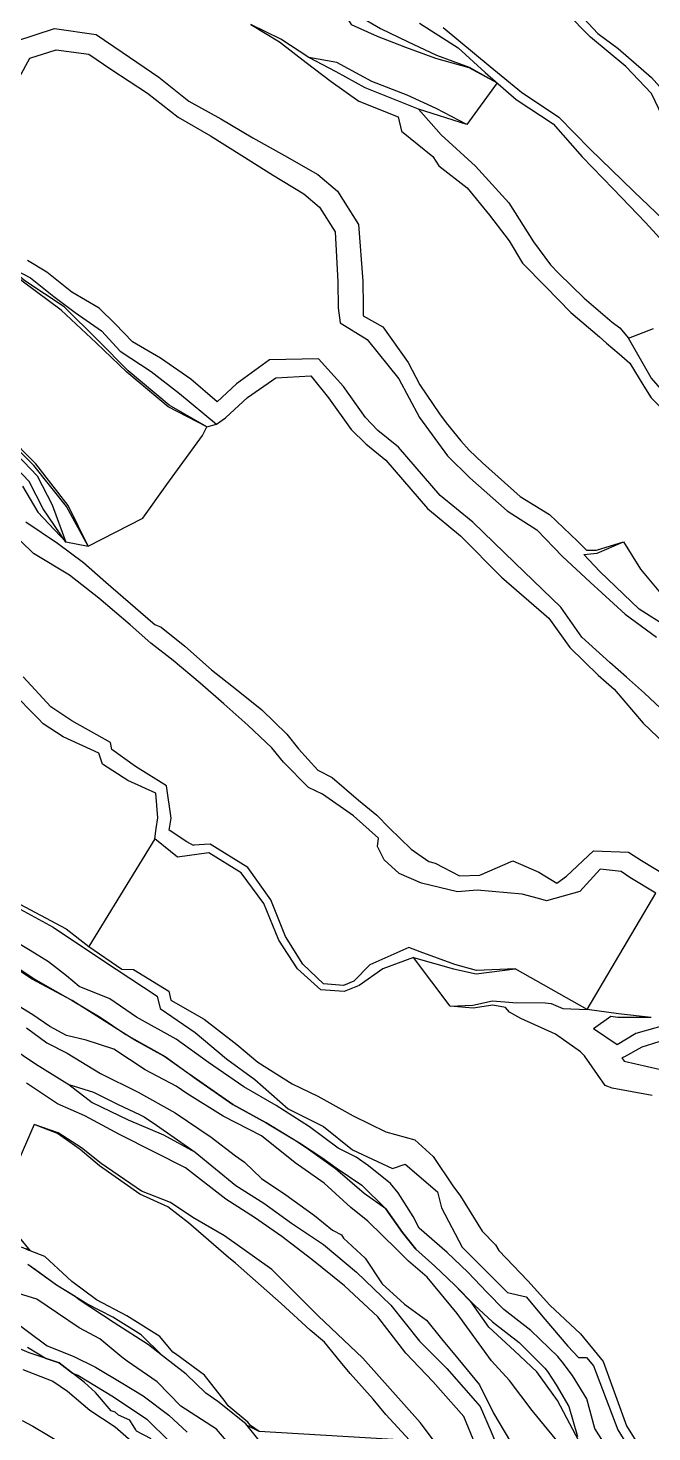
# Model space of a CAD drawing. Extents: x 102606 to 105048, y 81391 to 83586.
# Drawn here: x 104514.7 to 104705.6, y 81941 to 82370.6 of the extents above; entities that cross this region are included whole.
import ezdxf

# ---------------------------------------------------------------- set-up
doc = ezdxf.new("R2010")
doc.units = 0

msp = doc.modelspace()

# ---------------------------------------------------------------- linework, layer by layer
at = {"layer": 'BLG$340$FAKT', "color": 32}
msp.add_polyline3d([(104512.87701, 81944.53453, 0), (104516.107825, 81942.744974, 0), (104525.701301, 81937.059631, 0)], dxfattribs=at)
at = {"layer": 'BLG$350$FAKT', "color": 40}
for points in [[(104552.331, 81938.871, 0), (104547.834, 81941.217, 0), (104547.684, 81941.603, 0), (104545.784, 81944.618, 0), (104542.381, 81946.174, 0), (104541.304, 81947.055, 0), (104540.138, 81947.421, 0), (104535.347, 81953.096, 0), (104531.903, 81956.164, 0), (104524.185, 81962.109, 0), (104515.044, 81965.237, 0), (104506.837, 81968.66, 0)], [(104513.018781, 81960.085019, 0), (104522.202189, 81956.55035, 0), (104526.752428, 81953.47422, 0), (104533.607034, 81947.625354, 0), (104541.359795, 81942.534692, 0), (104549.534513, 81935.357745, 0)]]:
    msp.add_polyline3d(points, dxfattribs=at)
at = {"layer": 'BLG$360$FAKT', "color": 3}
for points in [[(104508.847, 81976.059, 0), (104520.496, 81967.377, 0), (104520.499115, 81967.375748, 0), (104528.47, 81964.173, 0), (104535.289, 81960.781, 0), (104543.62, 81955.824, 0), (104549.924, 81952.08, 0), (104557.722, 81946.103, 0), (104563.345, 81940.887, 0)], [(104514.487152, 81966.956658, 0), (104520.181686, 81963.478912, 0), (104524.185, 81962.109, 0), (104528.29579, 81958.942552, 0), (104529.855901, 81958.36772, 0), (104540.798585, 81951.73759, 0), (104550.981135, 81944.868712, 0), (104558.091151, 81937.935729, 0)]]:
    msp.add_polyline3d(points, dxfattribs=at)
at = {"layer": 'BLG$370$FAKT', "color": 5}
for points in [[(104587.46215, 81935.847688, 0), (104581.668714, 81943.008343, 0), (104581.324416, 81943.433894, 0), (104572.73041, 81950.287738, 0), (104569.043763, 81952.83846, 0), (104563.041966, 81958.654538, 0), (104555.83337, 81964.265327, 0), (104551.483639, 81967.657345, 0), (104540.965844, 81974.414778, 0), (104530.295972, 81981.451613, 0), (104529.081782, 81982.428749, 0), (104523.386793, 81985.877471, 0), (104516.909879, 81990.577109, 0), (104514.624111, 81992.235658, 0)], [(104581.743773, 81930.981632, 0), (104572.284817, 81941.879994, 0), (104561.396241, 81948.89417, 0), (104554.167291, 81956.37473, 0), (104544.967629, 81962.702189, 0), (104543.35961, 81963.916851, 0), (104536.587274, 81969.519288, 0), (104530.336478, 81972.855364, 0), (104523.621932, 81977.32064, 0), (104517.366362, 81981.683706, 0), (104510.437878, 81983.751374, 0)]]:
    msp.add_polyline3d(points, dxfattribs=at)
at = {"layer": 'BLG$380$FAKT', "color": 6}
for points in [[(104648.051, 81926.167, 0), (104634.627, 81943.86, 0), (104617.122, 81963.575, 0), (104603.425, 81976.543, 0), (104589.215, 81990.7, 0), (104574.732, 82000.987, 0), (104565.050348, 82006.580899, 0), (104558.230953, 82011.242446, 0), (104549.372097, 82014.714743, 0), (104537.045832, 82023.186096, 0), (104531.050008, 82027.942221, 0), (104523.910193, 82032.589794, 0), (104516.56, 82035.11, 0), (104510.772608, 82021.960449, 0)], [(104631.538438, 81938.33726, 0), (104631.408139, 81938.498428, 0), (104624.183218, 81946.319175, 0), (104620.235423, 81951.028808, 0), (104613.219771, 81958.838816, 0), (104610.247593, 81962.49325, 0), (104605.422072, 81968.43948, 0), (104601.039649, 81972.10254, 0), (104592.123994, 81980.302015, 0), (104578.145532, 81992.6481, 0), (104576.038259, 81994.367446, 0), (104563.753473, 82005.00014, 0), (104557.433586, 82009.91208, 0), (104548.822197, 82013.749435, 0), (104536.501497, 82022.47903, 0), (104530.622799, 82027.387944, 0), (104523.682111, 82032.317409, 0), (104516.56, 82035.11, 0)], [(104511.918612, 82000.532789, 0), (104515.267904, 81996.458104, 0)], [(104514.212, 81997.166701, 0), (104514.818455, 81996.635422, 0), (104512.627, 81997.5, 0)], [(104585.431, 81941.121, 0), (104582.767864, 81943.023714, 0), (104581.928679, 81944.042414, 0), (104575.92136, 81948.966015, 0), (104574.936398, 81950.275697, 0), (104568.677862, 81958.338044, 0), (104559.817873, 81964.920588, 0), (104558.985014, 81965.4219, 0), (104555.009418, 81970.190772, 0), (104544.890425, 81976.581646, 0), (104535.570244, 81981.477529, 0), (104528.042106, 81986.993147, 0), (104526.629178, 81988.35452, 0), (104519.747, 81994.691, 0), (104515.267904, 81996.458104, 0), (104514.818455, 81996.635422, 0)], [(104631.538438, 81938.33726, 0), (104585.431, 81941.121, 0), (104581.668714, 81943.008343, 0), (104581.668714, 81943.008343, 0), (104581.324416, 81943.433894, 0), (104572.73041, 81950.287738, 0), (104569.043763, 81952.83846, 0), (104563.041966, 81958.654538, 0), (104555.83337, 81964.265327, 0), (104549.283968, 81970.767939, 0), (104540.638961, 81976.169497, 0), (104532.666297, 81980.258069, 0), (104523.386793, 81985.877471, 0), (104514.624111, 81992.235658, 0)]]:
    msp.add_polyline3d(points, dxfattribs=at)
at = {"layer": 'BLG$390$FAKT', "color": 32}
for points in [[(104505.48, 82061.27, 0), (104516.98, 82053.67, 0), (104527.13, 82047.28, 0), (104534.239767, 82041.867848, 0), (104545.318375, 82036.491408, 0), (104556.104357, 82031.963837, 0), (104565.839006, 82026.592801, 0), (104578.217, 82016.441396, 0), (104586.811108, 82011.006469, 0), (104595.283674, 82004.876007, 0), (104605.055306, 81998.344557, 0), (104615.212724, 81989.927553, 0), (104625.661071, 81979.780768, 0), (104634.48793, 81968.760821, 0), (104642.82014, 81960.400536, 0), (104653.014323, 81948.839446, 0), (104656.430218, 81941.051729, 0), (104658.301878, 81936.327405, 0)], [(104650.886007, 81938.790651, 0), (104647.989402, 81945.686598, 0), (104638.4985, 81956.441603, 0), (104630.242505, 81965.124409, 0), (104621.719653, 81976.188882, 0), (104611.519926, 81985.6736, 0), (104601.480624, 81993.803808, 0), (104592.318715, 82000.813927, 0), (104583.916458, 82006.66046, 0), (104575.233249, 82012.192216, 0), (104562.797179, 82021.787589, 0), (104553.367253, 82026.595873, 0), (104542.682508, 82032.026741, 0), (104532.03089, 82037.774179, 0), (104523.676701, 82041.436704, 0), (104514.138867, 82047.772053, 0)]]:
    msp.add_polyline3d(points, dxfattribs=at)
at = {"layer": 'BLG$400$FAKT', "color": 40}
for points in [[(104514.22, 82064.67, 0), (104520.382347, 82060.037262, 0), (104526.59, 82056.9, 0), (104536.84, 82050.74, 0), (104548.36, 82044.94, 0), (104559.68, 82038.69, 0), (104570.68, 82031.26, 0), (104578.14, 82025.45, 0), (104580.95, 82023.53, 0), (104586.09, 82018.55, 0), (104593.59, 82013.53, 0), (104602.37, 82007.29, 0), (104607.782571, 82002.730465, 0), (104610.61, 82001.29, 0), (104611.201598, 82000.273875, 0), (104617.864246, 81994.205244, 0), (104623.052, 81986.346, 0), (104629.843, 81980.137, 0), (104636.625, 81975.217, 0), (104641.177046, 81969.521313, 0), (104646.160185, 81963.463094, 0), (104652.792077, 81955.447148, 0), (104657.152, 81946.705, 0)], [(104505.48, 82061.27, 0), (104516.98, 82053.67, 0), (104527.13, 82047.28, 0), (104534.678841, 82044.945467, 0), (104542.260636, 82041.172927, 0), (104548.748018, 82038.11056, 0), (104550.151563, 82037.478258, 0), (104553.991062, 82034.885866, 0), (104565.839006, 82026.592801, 0), (104578.217, 82016.441396, 0), (104586.811108, 82011.006469, 0), (104595.283674, 82004.876007, 0), (104605.055306, 81998.344557, 0), (104615.212724, 81989.927553, 0), (104625.661071, 81979.780768, 0), (104634.48793, 81968.760821, 0), (104642.82014, 81960.400536, 0), (104653.014323, 81948.839446, 0), (104656.430218, 81941.051729, 0), (104658.301878, 81936.327405, 0)], [(104657.152, 81946.705, 0), (104663.966, 81935.255, 0)]]:
    msp.add_polyline3d(points, dxfattribs=at)
at = {"layer": 'BLG$410$FAKT', "color": 3}
for points in [[(104685.16, 81934.56, 0), (104676.64, 81950.65, 0), (104670.33, 81959.35, 0), (104663.49, 81965.82, 0), (104655.71, 81973.04, 0), (104650.541767, 81980.313574, 0), (104649.412142, 81981.52062, 0), (104645.271206, 81985.888043, 0), (104639.18244, 81991.785112, 0), (104633.33205, 81996.950987, 0), (104629.280571, 82002.004009, 0), (104624.121784, 82009.311219, 0), (104617.51463, 82013.95239, 0), (104608.791507, 82021.472282, 0), (104600.50739, 82027.452757, 0), (104596.693433, 82029.946713, 0), (104587.542576, 82035.580914, 0), (104577.361203, 82041.256623, 0), (104562.538148, 82051.474545, 0), (104556.2231, 82056.034841, 0), (104547.294065, 82060.896175, 0), (104542.134291, 82064.137207, 0), (104528.16, 82073.03, 0), (104515.67, 82079.7, 0), (104506.22, 82086.07, 0)], [(104532.42172, 82060.927359, 0), (104526.467768, 82062.292218, 0), (104521.36064, 82065.047509, 0), (104516.141942, 82068.619772, 0), (104509.828759, 82072.485598, 0)], [(104677.390989, 81937.299265, 0), (104668.898277, 81947.571886, 0), (104661.963728, 81956.718317, 0), (104656.448874, 81962.765701, 0), (104645.963079, 81977.213781, 0), (104636.835407, 81988.340103, 0), (104631.093346, 81993.299199, 0), (104627.493721, 81996.813359, 0), (104618.608927, 82005.51348, 0), (104613.444666, 82009.698448, 0), (104605.294783, 82017.089726, 0), (104596.425455, 82023.379333, 0), (104586.064192, 82031.622543, 0), (104574.396107, 82037.64577, 0), (104563.239104, 82044.533448, 0), (104559.940702, 82046.806663, 0), (104550.521989, 82051.827373, 0), (104540.946426, 82058.144824, 0), (104532.42172, 82060.927359, 0)]]:
    msp.add_polyline3d(points, dxfattribs=at)
at = {"layer": 'BLG$420$FAKT', "color": 5}
for points in [[(104692.983264, 81934.271467, 0), (104688.13318, 81942.103434, 0), (104685.654998, 81951.152507, 0), (104681.276493, 81958.299162, 0), (104678.096997, 81962.449393, 0), (104676.776001, 81964.080302, 0), (104668.524, 81972.017, 0), (104660.217, 81978.51, 0), (104655.209, 81983.639, 0), (104649.252, 81989.856, 0), (104642.961, 81995.923, 0), (104634.398, 82003.325, 0), (104632.48, 82006.96, 0), (104627.93, 82014.17, 0), (104625.53, 82017.02, 0), (104618.83, 82022.44, 0), (104615.06, 82025.14, 0), (104609.584965, 82027.808472, 0), (104600.777296, 82034.327682, 0), (104590.615327, 82040.882472, 0), (104580.735212, 82046.658637, 0), (104569.835272, 82054.043129, 0), (104559.993652, 82061.166006, 0), (104547.825583, 82067.91897, 0), (104539.731631, 82073.507128, 0), (104530.296926, 82077.273062, 0), (104526.449, 82080.55, 0), (104520.946, 82084.843, 0), (104515.323, 82088.342, 0), (104508.695, 82092.309, 0)], [(104511.871448, 82082.778974, 0), (104517.081515, 82079.369638, 0), (104528.16, 82073.03, 0), (104536.74125, 82067.969278, 0), (104544.576056, 82062.658582, 0), (104556.637806, 82055.895537, 0), (104566.258147, 82048.984524, 0), (104577.361203, 82041.256623, 0), (104587.542576, 82035.580914, 0), (104597.719416, 82029.452816, 0), (104604.524633, 82025.009221, 0), (104608.939664, 82021.822378, 0), (104616.782168, 82016.52779, 0)], [(104616.782168, 82016.52779, 0), (104624.121784, 82009.311219, 0)], [(104624.121784, 82009.311219, 0), (104629.280571, 82002.004009, 0), (104633.33205, 81996.950987, 0), (104639.18244, 81991.785112, 0), (104645.271206, 81985.888043, 0), (104651.256707, 81979.816135, 0), (104656.816898, 81974.713606, 0), (104664.945604, 81968.424952, 0), (104672.798559, 81960.548647, 0), (104673.66279, 81959.453954, 0), (104676.288898, 81955.418575, 0), (104680.116961, 81948.779771, 0), (104682.824588, 81939.589649, 0)]]:
    msp.add_polyline3d(points, dxfattribs=at)
at = {"layer": 'BLG$430$FAKT', "color": 6}
for points in [[(104685.734055, 82070.26267, 0), (104663.743, 82082.678, 0), (104651.867, 82082.186, 0), (104645.25, 82084.089, 0), (104634.621, 82087.891, 0), (104631.200229, 82089.235304, 0), (104619.277027, 82083.947623, 0), (104614.36378, 82078.958319, 0), (104611.228989, 82077.599347, 0), (104605.056545, 82078.187762, 0), (104598.796311, 82084.109785, 0), (104593.434106, 82092.590763, 0), (104588.948063, 82103.873221, 0), (104581.939526, 82113.690271, 0), (104570.429499, 82120.834966, 0), (104565.291593, 82120.530045, 0), (104565.338657, 82120.505787, 0), (104563.220524, 82121.597527, 0), (104557.88097, 82125.148485, 0), (104557.88097, 82125.148485, 0), (104558.450321, 82128.815952, 0), (104557.029926, 82138.705927, 0), (104547.562716, 82144.647163, 0), (104540.32686, 82149.886943, 0), (104539.854671, 82151.969669, 0), (104528.082515, 82158.669726, 0), (104521.618849, 82162.951377, 0), (104513.125803, 82172.085871, 0)], [(104553.418483, 82122.471865, 0), (104553.892676, 82125.704735, 0), (104554.370313, 82128.961081, 0), (104553.810402, 82136.459845, 0), (104545.242149, 82140.35876, 0), (104537.427213, 82145.312613, 0), (104536.278458, 82148.753538, 0), (104525.361781, 82153.735638, 0), (104519.257424, 82157.732546, 0), (104517.803063, 82159.301052, 0), (104509.532435, 82167.681129, 0)], [(104553.418483, 82122.471865, 0), (104533.297223, 82089.53564, 0)], [(104705.696913, 82043.919787, 0), (104693.424654, 82046.177479, 0), (104691.248139, 82047.069278, 0), (104684.905486, 82056.105552, 0), (104683.685908, 82057.325236, 0), (104676.033908, 82062.697236, 0), (104665.462159, 82067.516336, 0), (104662.028023, 82069.483392, 0), (104660.760022, 82070.876987, 0), (104656.859726, 82071.56304, 0), (104650.903281, 82070.656551, 0), (104643.831, 82071.348, 0), (104632.602939, 82086.216231, 0), (104623.223717, 82082.761964, 0), (104615.964722, 82077.623622, 0), (104611.386164, 82075.801967, 0), (104604.277492, 82076.348888, 0), (104597.129589, 82082.677524, 0), (104591.408245, 82091.53223, 0), (104586.833488, 82102.682713, 0), (104579.845265, 82112.143311, 0), (104569.982161, 82118.206436, 0), (104560.403364, 82116.863009, 0), (104558.23919, 82118.60084, 0), (104553.418483, 82122.471865, 0)], [(104509.964363, 82102.183728, 0), (104522.327324, 82095.43409, 0), (104537.43509, 82085.388508, 0), (104554.203477, 82074.365917, 0), (104555.066356, 82070.631733, 0), (104565.835722, 82063.293322, 0), (104575.341444, 82055.190989, 0), (104584.090013, 82048.836968, 0), (104594.22302, 82039.927696, 0), (104605.100939, 82034.427935, 0), (104613.967023, 82027.306448, 0), (104626.21105, 82021.635509, 0), (104630.063918, 82023.000884, 0), (104639.955179, 82014.495916, 0), (104641.213196, 82009.584964, 0), (104647.501325, 81997.563871, 0), (104661.425882, 81983.671441, 0), (104667.134001, 81982.307938, 0), (104672.809924, 81975.562386, 0), (104679.871182, 81967.261464, 0), (104683.091774, 81963.816362, 0), (104685.547868, 81963.798345, 0), (104687.713052, 81961.271149, 0), (104694.331116, 81943.82726, 0), (104695.168767, 81941.619381, 0), (104698.432574, 81936.330893, 0)], [(104510.624171, 82103.308912, 0), (104526.318421, 82094.957509, 0), (104533.297223, 82089.53564, 0), (104543.399323, 82082.650307, 0), (104546.936365, 82082.483436, 0), (104557.743938, 82075.89889, 0), (104558.377649, 82073.090988, 0), (104568.539538, 82067.337848, 0), (104578.514298, 82059.541869, 0), (104584.981497, 82054.181425, 0), (104595.458278, 82047.548761, 0), (104603.339356, 82043.796157, 0), (104609.756201, 82040.206976, 0), (104614.112977, 82037.760967, 0), (104624.102256, 82032.849798, 0), (104632.984636, 82030.368899, 0), (104638.610405, 82025.315283, 0), (104644.645892, 82016.293693, 0), (104646.98871, 82013.173364, 0), (104653.682765, 82002.399315, 0), (104657.715225, 81998.254893, 0), (104657.715225, 81998.254893, 0), (104658.7824, 81996.565967, 0), (104667.584652, 81987.222857, 0), (104674.334764, 81979.752129, 0), (104683.696661, 81970.996868, 0), (104690.658988, 81962.54734, 0), (104697.824862, 81942.910696, 0), (104704.237733, 81932.570645, 0)], [(104632.602939, 82086.216231, 0), (104644.820648, 82082.756801, 0), (104651.752667, 82081.175728, 0), (104663.743, 82082.678, 0)], [(104643.831, 82071.348, 0), (104650.782151, 82071.587973, 0), (104656.765064, 82072.95187, 0), (104663.051919, 82072.397025, 0), (104672.873808, 82072.34752, 0), (104674.735665, 82072.154927, 0), (104678.321552, 82070.632845, 0), (104685.734055, 82070.26267, 0)]]:
    msp.add_polyline3d(points, dxfattribs=at)
at = {"layer": 'BLG$440$FAKT', "color": 32}
for points in [[(104685.734055, 82070.26267, 0), (104706.813474, 82105.876304, 0), (104698.833571, 82110.69155, 0), (104696.192948, 82112.477919, 0), (104689.783961, 82113.187116, 0), (104683.519739, 82106.425478, 0), (104673.296503, 82103.564955, 0), (104670.915786, 82104.20776, 0), (104665.895057, 82105.541638, 0), (104652.14349, 82106.757269, 0), (104646.060064, 82106.331341, 0), (104635.049611, 82108.946488, 0), (104628.245212, 82111.88271, 0), (104623.636111, 82116.122535, 0), (104621.647713, 82120.120009, 0), (104621.647713, 82120.120009, 0), (104621.903108, 82122.726977, 0), (104614.28327, 82129.531135, 0), (104604.734494, 82136.204138, 0), (104600.479518, 82138.194198, 0), (104592.810089, 82145.976846, 0), (104589.313517, 82150.368429, 0), (104581.94993, 82157.327058, 0), (104574.594329, 82163.837108, 0), (104567.375037, 82170.192939, 0), (104559.095065, 82177.045812, 0), (104552.25466, 82182.357135, 0), (104545.960801, 82187.965818, 0), (104536.3107, 82196.148189, 0), (104527.364914, 82203.245124, 0), (104516.296092, 82209.823484, 0), (104508.820938, 82217.199379, 0)], [(104513.989, 82219.574, 0), (104523.7, 82212.983, 0), (104531.643, 82207.092, 0), (104538.507, 82201.022, 0), (104552.857271, 82188.633887, 0), (104553.489457, 82188.118654, 0), (104555.434209, 82187.271559, 0), (104562.646091, 82181.474993, 0), (104570.851762, 82174.265588, 0), (104578.423105, 82168.174591, 0), (104586.218175, 82161.993957, 0), (104593.886436, 82154.569494, 0), (104597.43427, 82150.059434, 0), (104603.365, 82143.483, 0), (104607.683189, 82141.31012, 0), (104615.762, 82134.372, 0), (104621.434, 82129.791, 0), (104625.217, 82125.848, 0), (104631.889, 82119.304, 0), (104637.3, 82115.533, 0), (104639.295, 82115.021, 0), (104646.674, 82111.204, 0), (104652.895, 82111.344, 0), (104663.006, 82115.799, 0), (104670.955, 82112.312, 0), (104676.466557, 82108.94985, 0), (104679.463131, 82111.071316, 0), (104687.681753, 82118.82887, 0), (104698.39024, 82118.381606, 0), (104702.351934, 82115.835981, 0), (104709.687016, 82111.510582, 0)], [(104705.36, 82067.86, 0), (104695.344427, 82068.955176, 0), (104685.734055, 82070.26267, 0)], [(104705.36, 82067.86, 0), (104695.156259, 82067.792888, 0), (104693.027452, 82068.125203, 0), (104687.714772, 82064.35089, 0)], [(104765.307, 82033.446, 0), (104755.710247, 82031.35042, 0), (104755.222935, 82031.409604, 0), (104747.235931, 82033.751605, 0), (104746.552067, 82034.177633, 0), (104739.645731, 82041.714822, 0), (104733.966584, 82048.146737, 0), (104730.568673, 82053.022681, 0), (104724.653291, 82057.494068, 0), (104712.86, 82066.43, 0), (104706.47, 82064.59, 0), (104700.7, 82062.93, 0), (104694.99, 82059.46, 0)], [(104694.99, 82059.46, 0), (104687.714772, 82064.35089, 0)], [(104707.688797, 82060.355456, 0), (104702.514464, 82058.790408, 0), (104697.225308, 82055.781727, 0), (104696.371045, 82055.477801, 0), (104697.122482, 82054.47288, 0), (104711.35609, 82051.225493, 0)]]:
    msp.add_polyline3d(points, dxfattribs=at)
at = {"layer": 'BLG$450$FAKT', "color": 40}
for points in [[(104569.42135, 82248.561846, 0), (104557.570661, 82254.765536, 0), (104544.936345, 82265.292183, 0), (104535.509727, 82274.324494, 0), (104524.842481, 82284.343337, 0), (104513.318032, 82292.88321, 0), (104493.736243, 82308.987608, 0), (104484.312733, 82317.983098, 0)], [(104569.42135, 82248.561846, 0), (104557.869531, 82255.213403, 0), (104545.336192, 82265.739571, 0), (104536.130164, 82274.978515, 0), (104525.677768, 82285.343324, 0), (104513.640358, 82293.295963, 0), (104494.240238, 82309.556238, 0), (104488.968097, 82315.399067, 0), (104488.968097, 82315.399067, 0), (104494.221175, 82312.068562, 0), (104503.476755, 82305.523078, 0), (104510.921384, 82296.583057, 0), (104515.387502, 82294.192652, 0), (104522.577639, 82288.478564, 0), (104529.073956, 82283.614716, 0), (104537.172549, 82277.974317, 0), (104542.802786, 82271.782813, 0), (104552.331568, 82265.551359, 0), (104561.032598, 82258.808564, 0), (104572.323625, 82249.416859, 0)], [(104714.59, 82156.47, 0), (104703.3, 82167.09, 0), (104697.79018, 82172.013302, 0), (104692.70185, 82176.46832, 0), (104684.157855, 82184.18484, 0), (104677.700198, 82193.390612, 0), (104663.588318, 82206.932961, 0), (104650.81927, 82219.449163, 0), (104640.819805, 82227.615889, 0), (104627.98115, 82242.371794, 0), (104621.715936, 82247.483355, 0), (104617.881632, 82251.425415, 0), (104611.231558, 82260.957262, 0), (104603.549823, 82269.397083, 0), (104588.561514, 82269.125031, 0), (104578.406687, 82261.784445, 0), (104572.498635, 82256.257974, 0), (104564.51785, 82263.149019, 0), (104555.222592, 82269.607662, 0), (104546.609, 82274.571, 0), (104541.287, 82280.121, 0), (104536.426, 82284.917, 0), (104528.031, 82289.799, 0), (104520.402, 82295.938, 0), (104514.497, 82299.507, 0)], [(104526.260268, 82213.277675, 0), (104519.333681, 82223.513412, 0), (104514.988649, 82231.873673, 0), (104509.016814, 82238.168652, 0), (104503.860853, 82245.732055, 0), (104498.506898, 82251.055089, 0), (104496.56269, 82255.924928, 0), (104486.153078, 82266.663265, 0), (104477.333658, 82275.30007, 0), (104471.189717, 82282.177636, 0)], [(104512.915983, 82230.396536, 0), (104517.620673, 82222.493299, 0), (104526.206825, 82213.356651, 0), (104533.072, 82212.07, 0), (104549.836, 82220.647, 0), (104557.172, 82230.968, 0), (104568.03, 82245.904, 0), (104569.42135, 82248.561846, 0), (104572.323625, 82249.416859, 0), (104575.077569, 82251.36598, 0), (104581.78875, 82257.56631, 0), (104590.467238, 82263.577913, 0), (104601.230418, 82264.181576, 0), (104606.632213, 82257.472497, 0), (104613.561828, 82247.743436, 0), (104618.02794, 82243.343002, 0), (104624.154426, 82238.415397, 0), (104636.896876, 82223.610932, 0), (104647.004657, 82215.268789, 0), (104659.558391, 82202.614866, 0), (104674.05928, 82190.089988, 0), (104680.459188, 82181.019253, 0), (104689.130955, 82172.619694, 0), (104693.997375, 82168.295123, 0), (104702.896198, 82157.871361, 0), (104709.624237, 82151.527781, 0)], [(104533.072, 82212.07, 0), (104526.462093, 82224.221083, 0), (104516.450467, 82236.756428, 0), (104507.611956, 82245.517011, 0), (104511.359545, 82240.058093, 0), (104517.455807, 82233.631953, 0), (104522.085383, 82224.724202, 0), (104526.260268, 82213.277675, 0)], [(104533.072, 82212.07, 0), (104526.896189, 82224.492477, 0), (104517.050422, 82237.280992, 0), (104508.399823, 82246.023902, 0)]]:
    msp.add_polyline3d(points, dxfattribs=at)
at = {"layer": 'BLG$460$FAKT', "color": 3}
for points in [[(104510.922466, 82366.630217, 0), (104522.75179, 82370.520159, 0), (104535.53465, 82368.643718, 0), (104543.47071, 82363.25978, 0), (104554.728738, 82355.577735, 0), (104563.818993, 82348.218103, 0), (104573.612829, 82342.900232, 0), (104583.452499, 82337.062173, 0), (104593.153292, 82331.597104, 0), (104603.369919, 82325.780271, 0), (104609.362051, 82320.670759, 0), (104615.749746, 82310.519763, 0), (104617.065902, 82293.183712, 0), (104617.206336, 82285.666781, 0), (104617.253021, 82282.555585, 0), (104623.205332, 82279.149642, 0), (104630.971894, 82268.330534, 0), (104634.53122, 82261.492168, 0), (104640.537772, 82252.567221, 0), (104642.615231, 82249.790079, 0), (104647.0966, 82244.302407, 0), (104649.671288, 82241.413338, 0), (104653.689861, 82237.625112, 0), (104665.273767, 82227.264219, 0), (104674.281387, 82221.779956, 0), (104682.785732, 82213.564133, 0), (104685.599388, 82210.818886, 0), (104688.609382, 82210.840249, 0), (104696.83579, 82213.443766, 0), (104702.125846, 82205.085152, 0), (104709.69278, 82195.880232, 0)], [(104508.882167, 82349.838714, 0), (104515.187156, 82361.438507, 0), (104523.310686, 82363.9731, 0), (104533.244161, 82362.65304, 0), (104539.993235, 82358.052887, 0), (104551.230895, 82350.700149, 0), (104560.552705, 82343.39247, 0), (104570.451252, 82337.65654, 0), (104580.048931, 82331.639905, 0), (104589.510393, 82325.693185, 0), (104599.10268, 82319.883542, 0), (104603.815987, 82315.846296, 0), (104608.676499, 82308.252399, 0), (104609.458295, 82292.954404, 0), (104609.530967, 82285.060109, 0), (104610.2178, 82280.470575, 0), (104618.450328, 82275.33993, 0), (104628.112137, 82263.292702, 0), (104634.48369, 82251.444167, 0), (104643.016131, 82239.75221, 0), (104649.858383, 82232.93897, 0), (104661.266238, 82222.898334, 0), (104670.404329, 82217.037136, 0), (104678.266139, 82208.93771, 0), (104686.725206, 82201.102151, 0), (104697.361621, 82191.29365, 0), (104707.036082, 82184.243351, 0)], [(104684.69637, 82209.572864, 0), (104688.835299, 82209.96359, 0), (104696.83579, 82213.443766, 0)], [(104726.258481, 82160.63911, 0), (104722.101915, 82166.527107, 0), (104718.294279, 82175.140137, 0), (104710.359575, 82187.304325, 0), (104701.653561, 82192.772998, 0), (104689.678687, 82204.297781, 0), (104684.69637, 82209.572864, 0)]]:
    msp.add_polyline3d(points, dxfattribs=at)
at = {"layer": 'BLG$470$FAKT', "color": 5}
for points in [[(104593.985205, 82388.507296, 0), (104594.380059, 82388.224824, 0), (104601.741125, 82384.161676, 0), (104609.479087, 82378.345703, 0), (104613.57572, 82371.723355, 0), (104621.513659, 82368.146754, 0), (104630.150596, 82364.824246, 0), (104639.36976, 82361.439447, 0), (104649.564888, 82358.53093, 0), (104658.205428, 82353.832209, 0)], [(104634.113458, 82345.844708, 0), (104617.853, 82352.314, 0), (104608.982, 82357.262, 0), (104600.623, 82361.657, 0), (104592.032, 82367.222, 0), (104582.842, 82371.716, 0)], [(104582.842, 82371.716, 0), (104591.57221, 82366.409209, 0), (104599.729147, 82360.129451, 0), (104607.373107, 82354.291751, 0), (104615.880649, 82348.29949, 0), (104627.919885, 82343.502668, 0), (104628.926195, 82339.083517, 0), (104628.926195, 82339.083517, 0), (104638.540956, 82331.289238, 0), (104640.37145, 82328.446087, 0), (104649.066346, 82321.744202, 0), (104655.876133, 82313.38768, 0), (104661.888427, 82305.504212, 0), (104665.941983, 82298.718014, 0), (104673.002078, 82291.505423, 0), (104680.783977, 82283.627623, 0), (104689.527477, 82276.087974, 0), (104691.729433, 82274.204897, 0), (104695.594215, 82270.899797, 0), (104698.858087, 82268.108586, 0), (104703.150143, 82261.03794, 0), (104705.328104, 82257.45001, 0), (104712.87426, 82249.976498, 0)], [(104615.870424, 82374.339333, 0), (104622.486034, 82370.477232, 0), (104630.768835, 82366.468971, 0), (104639.657476, 82362.322761, 0), (104649.632404, 82358.696125, 0), (104658.205428, 82353.832209, 0), (104648.917273, 82341.149043, 0), (104634.113458, 82345.844708, 0), (104634.121, 82345.812, 0), (104641.06, 82337.919, 0), (104651.554, 82328.35, 0), (104661.752, 82317.124, 0), (104669.298, 82305.239, 0), (104674.527547, 82298.193661, 0), (104677.109127, 82295.544014, 0), (104684.890655, 82288.022063, 0), (104693.445717, 82280.650736, 0), (104695.757044, 82278.914539, 0), (104698.456897, 82275.70299, 0), (104706.06, 82278.707, 0)], [(104648.917273, 82341.149043, 0), (104639.540138, 82346.035571, 0), (104630.678, 82350.07, 0), (104619.869, 82354.262, 0), (104609.13, 82360.047, 0), (104600.623, 82361.657, 0)], [(104760.919459, 82221.319213, 0), (104755.982377, 82223.656483, 0), (104740.663077, 82224.283297, 0), (104733.405091, 82228.686158, 0), (104726.601619, 82235.11533, 0), (104720.268903, 82244.530424, 0), (104713.351179, 82254.499102, 0), (104705.314323, 82263.559465, 0), (104698.456897, 82275.70299, 0)]]:
    msp.add_polyline3d(points, dxfattribs=at)
at = {"layer": 'BLG$480$FAKT', "color": 6}
for points in [[(104634.488864, 82372.106462, 0), (104646.258158, 82364.554017, 0), (104654.507239, 82357.073678, 0), (104663.991159, 82348.761004, 0), (104675.330571, 82341.293046, 0), (104684.212398, 82331.24911, 0), (104693.767306, 82321.45271, 0), (104703.630472, 82311.125737, 0), (104712.316015, 82301.609316, 0)], [(104641.7, 82370.783, 0), (104656.078257, 82358.835815, 0), (104665.719733, 82351.029963, 0), (104677.109214, 82343.343401, 0), (104686.658241, 82333.520785, 0), (104696.52662, 82324.11591, 0), (104700.105, 82320.489, 0), (104708.896, 82312.181, 0)]]:
    msp.add_polyline3d(points, dxfattribs=at)
at = {"layer": 'BLG$490$FAKT', "color": 32}
for points in [[(104671.789, 82387.558, 0), (104689.065, 82368.989, 0), (104695.259, 82364.344, 0), (104705.441, 82355.488, 0), (104716.815, 82342.729, 0)], [(104708.72638, 82343.817275, 0), (104705.448068, 82350.591605, 0), (104697.569924, 82358.902979, 0), (104686.828504, 82367.834464, 0), (104679.259225, 82375.467026, 0)]]:
    msp.add_polyline3d(points, dxfattribs=at)

doc.saveas('drawing.dxf')
